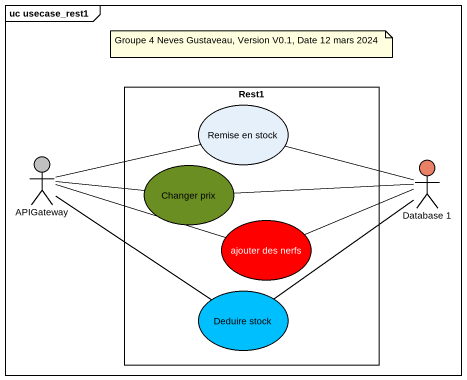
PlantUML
@startuml
mainframe uc usecase_rest1
rectangle Rest1 {
  usecase "Remise en stock" as Remise_en_stock
  usecase "Changer prix" as Changer_prix #6B8E23
  usecase "ajouter des nerfs" as ajouter_des_nerfs #FF0000
  usecase "Deduire stock" as Deduire_stock #00BFFF
}
actor APIGateway #C0C0C0
actor "Database 1" as Database_1 #EA8066
Remise_en_stock -right- Database_1
APIGateway -right- Remise_en_stock
APIGateway -right- Changer_prix
APIGateway -right- ajouter_des_nerfs
APIGateway -- Deduire_stock
Changer_prix -right- Database_1
ajouter_des_nerfs -right- Database_1
Deduire_stock -up- Database_1
note as N1
  Groupe 4 Neves Gustaveau, Version V0.1, Date 12 mars 2024
end note
@enduml
